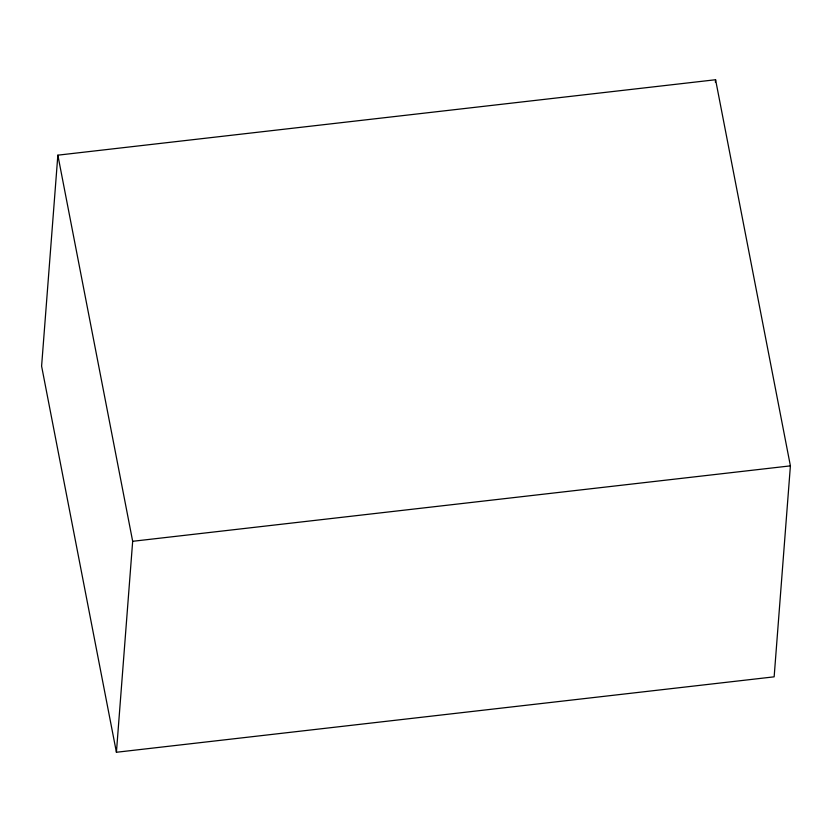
<?xml version="1.0" encoding="UTF-8"?>
<svg xmlns="http://www.w3.org/2000/svg" width="832" height="832" viewBox="0 0 832 832"><rect width="100%" height="100%" fill="white"/><g stroke="black" fill="none" stroke-linecap="round" stroke-linejoin="round"><path stroke-width="1.25" d="M57.855 155.168L41.6 366.132L116.418 752.263L774.145 676.832L790.4 465.868L715.582 79.737L57.855 155.168L132.673 541.299L116.418 752.263M715.385 82.326L715.582 79.737M132.673 541.299L790.4 465.868"/></g></svg>
